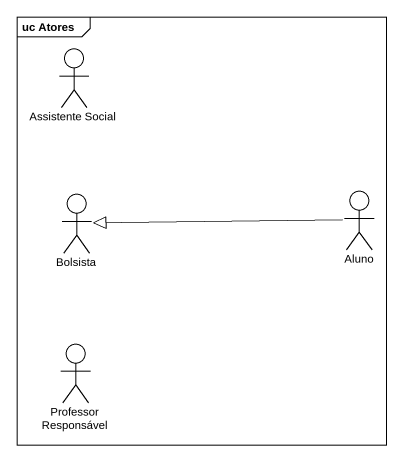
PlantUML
@startuml
mainframe uc Atores
actor "Assistente Social" as Assistente_Social
actor Bolsista
actor Aluno
actor "Professor Responsável" as Professor_Responsável
Aluno -left-|> Bolsista
@enduml
